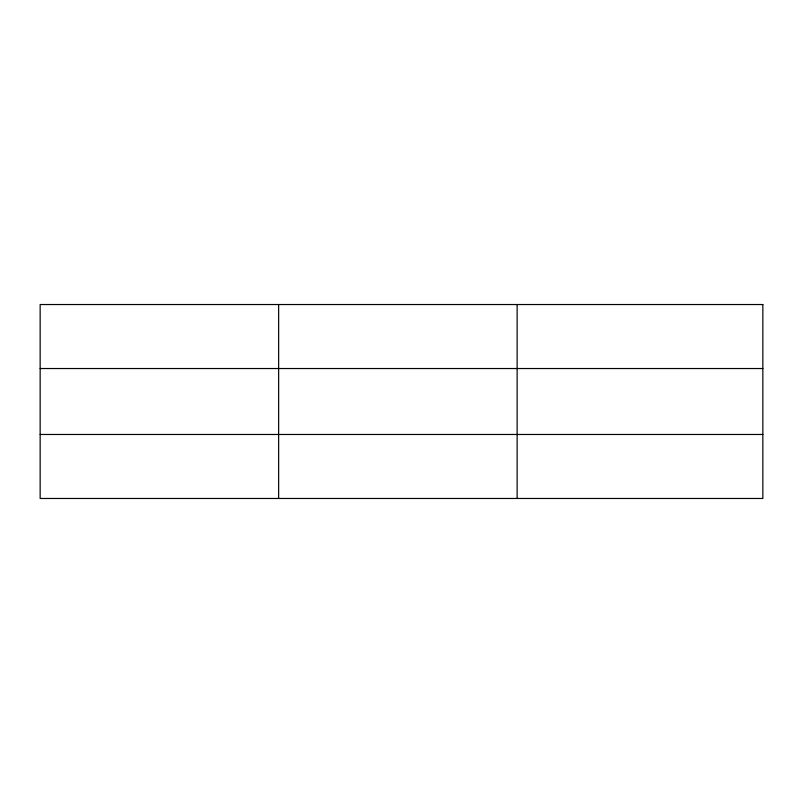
<?xml version="1.0" encoding="UTF-8"?>
<svg xmlns="http://www.w3.org/2000/svg" width="803" height="803" viewBox="0 0 803 803"><rect width="100%" height="100%" fill="white"/><g stroke="black" fill="none" stroke-linecap="round" stroke-linejoin="round"><path stroke-width="1.2" d="M278.641 304.528L278.641 498.472M517.132 304.528L517.132 498.472M40.15 368.527L762.85 368.527M40.15 434.473L762.85 434.473M762.85 304.528L762.85 498.472L40.15 498.472L40.15 304.528L762.85 304.528"/></g></svg>
